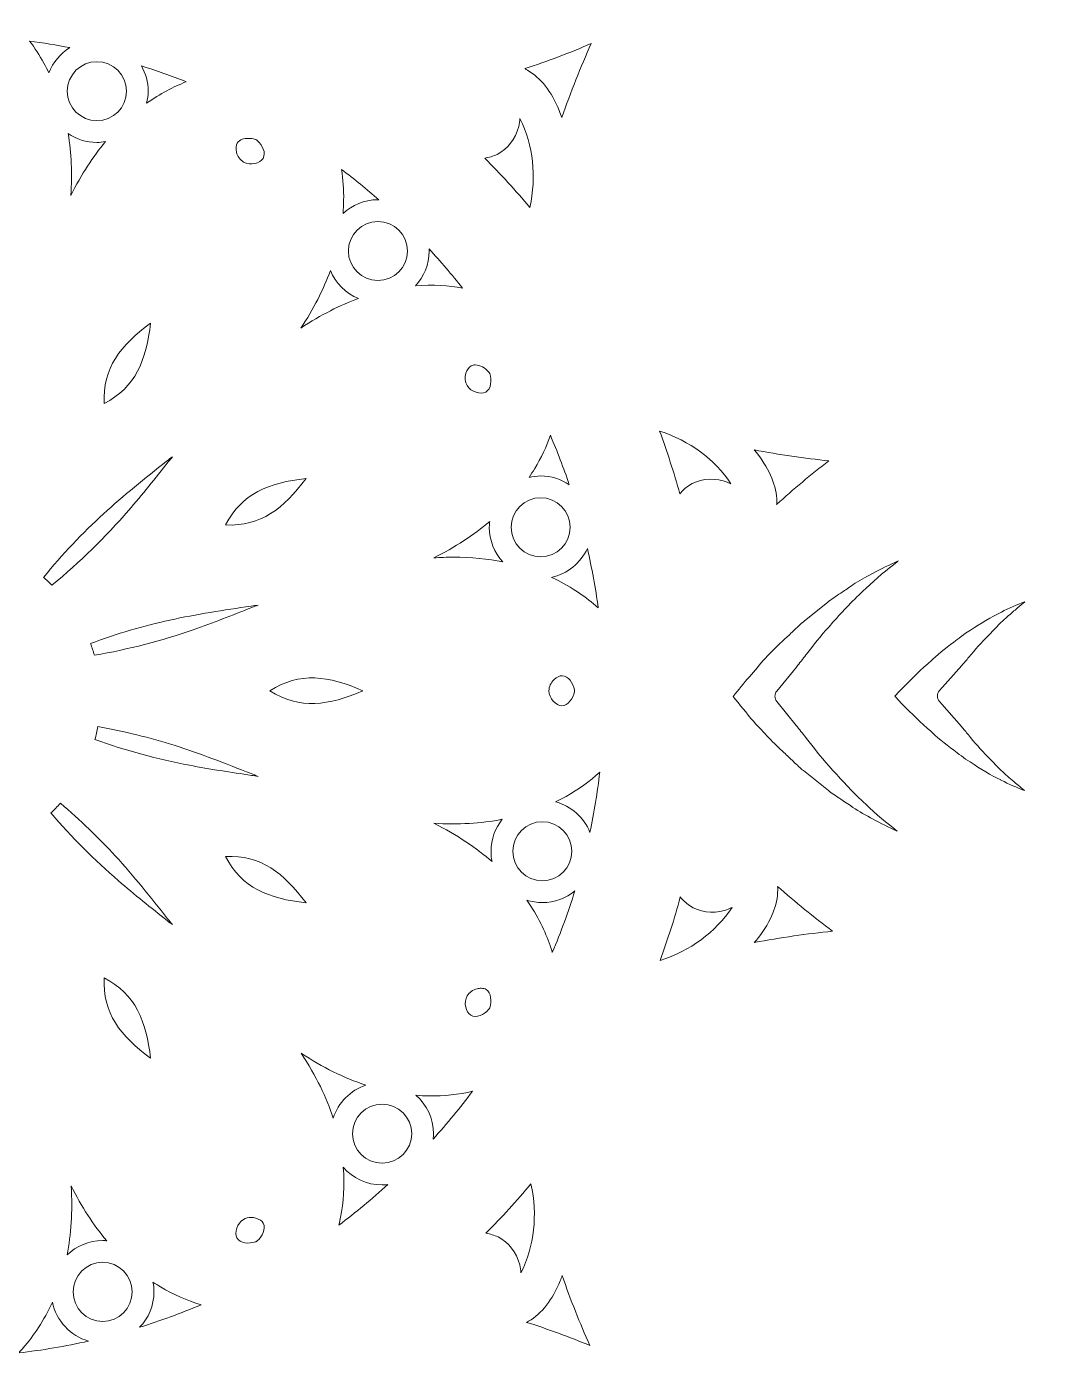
# Model space of a CAD drawing. Header units: millimetres. Extents: x -197 to 1097, y -667 to 136.
# Drawn here: x 62.3 to 155.8, y -536.5 to -413.8 of the extents above; entities that cross this region are included whole.
import ezdxf

# ---------------------------------------------------------------- set-up
doc = ezdxf.new("R2010")
doc.units = ezdxf.units.MM
doc.header["$MEASUREMENT"] = 0
doc.layers.add('Layer 3', color=7, linetype='Continuous')

msp = doc.modelspace()

# ---------------------------------------------------------------- linework, layer by layer
at = {"layer": 'Layer 3', "lineweight": 0}
for points, knots in [([(246.48, -472.37), (246.48, -472.37), (230.74, -453.85), (230.74, -453.85), (233.05, -455.23), (236.8, -456.28), (239.35, -455.5), (241.88, -454.71), (243.62, -452.13), (243.75, -449.48), (243.84, -447.71), (243.23, -445.86), (241.92, -444.67), (240.61, -443.48), (238.56, -443.06), (236.98, -443.87), (235.41, -444.69), (234.56, -446.8), (235.35, -448.39), (235.59, -448.88), (235.97, -449.33), (236.03, -449.87), (236.12, -450.66), (235.47, -451.39), (234.72, -451.63), (233.97, -451.88), (233.15, -451.75), (232.38, -451.56), (230.66, -451.14), (229.05, -450.41), (227.55, -449.47), (229.59, -449.49), (231.36, -448.43), (232.58, -446.37), (236.29, -440.1), (230, -432.69), (226.98, -429.13), (222.27, -423.59), (216.61, -419.1), (211.2, -414.97), (211.13, -414.91), (211.06, -414.87), (210.98, -414.82), (209.29, -413.29), (207.35, -411.84), (205.02, -410.4), (204.72, -409.97), (204.33, -409.76), (203.92, -409.73), (203.47, -409.47), (203.01, -409.2), (202.53, -408.93), (202.56, -408.86), (202.59, -408.8), (202.63, -408.73), (202.87, -408.81), (203.09, -408.89), (203.3, -408.98), (205.16, -409.72), (206.94, -410.71), (208.67, -411.67), (209.53, -412.15), (210.42, -412.65), (211.32, -413.11), (215.09, -415.06), (218.25, -415.57), (220.98, -414.68), (223.59, -413.82), (225.71, -411.61), (226.36, -409.03), (227.09, -406.15), (226.02, -403.24), (223.63, -401.6), (220.83, -399.69), (217.43, -399.99), (214.47, -400.54), (212.15, -400.97), (209.84, -401.57), (207.61, -402.14), (206.8, -402.35), (205.98, -402.56), (205.15, -402.77), (206.76, -398.71), (208.25, -394.41), (209.6, -389.97), (209.98, -388.7), (209.81, -387.31), (209.14, -386.15), (208.46, -384.98), (207.34, -384.14), (206.06, -383.84), (200.75, -382.6), (195.51, -381.64), (190.45, -380.98), (191.49, -379.86), (192.56, -378.76), (193.6, -377.7), (195.22, -376.05), (196.88, -374.35), (198.42, -372.56), (200.37, -370.27), (202.34, -367.48), (202.08, -364.09), (201.86, -361.21), (199.87, -358.82), (197.01, -358.01), (194.45, -357.29), (191.47, -358.02), (189.42, -359.85), (187.28, -361.77), (186.15, -364.76), (185.95, -369), (185.91, -370.01), (185.89, -371.03), (185.87, -372.01), (185.84, -373.99), (185.81, -376.04), (185.53, -378.01), (185.44, -378.62), (185.32, -379.22), (185.16, -379.84), (185.25, -376.7), (185.18, -372.51), (184.3, -368.44), (184.3, -368.35), (184.3, -368.26), (184.29, -368.18), (183.41, -361.43), (182.35, -354.27), (179.91, -347.43), (178.35, -343.05), (175.1, -333.96), (167.88, -333.96), (167.85, -333.96), (167.82, -333.96), (167.79, -333.96), (165.31, -333.99), (163.47, -335.04), (162.5, -336.91), (162.5, -336.91), (162.02, -335.58), (162.02, -335.58), (161.99, -333.95), (162.18, -332.33), (162.63, -330.76), (162.85, -330), (163.15, -329.22), (163.74, -328.7), (164.33, -328.17), (165.28, -327.97), (165.92, -328.44), (166.36, -328.77), (166.56, -329.32), (166.86, -329.77), (167.85, -331.25), (170.1, -331.57), (171.59, -330.62), (173.09, -329.66), (173.75, -327.68), (173.37, -325.94), (172.99, -324.21), (171.7, -322.76), (170.12, -321.95), (167.77, -320.74), (164.65, -320.96), (162.71, -322.76), (161.08, -324.27), (160.14, -327.15), (159.9, -329.63), (159.9, -329.63), (153.75, -312.43), (153.75, -312.43), (153.75, -312.43), (153.13, -310.7), (153.13, -310.7), (152.3, -308.58), (150.14, -307.34), (147.85, -307.68), (147.85, -307.68), (123.88, -312.06), (123.88, -312.06), (126.24, -310.76), (129.08, -308.01), (129.67, -305.38), (130.26, -302.81), (128.89, -300), (126.67, -298.57), (125.18, -297.61), (123.27, -297.21), (121.58, -297.75), (119.89, -298.29), (118.51, -299.85), (118.43, -301.62), (118.34, -303.4), (119.75, -305.18), (121.52, -305.3), (122.07, -305.33), (122.64, -305.23), (123.15, -305.45), (123.87, -305.77), (124.18, -306.69), (124.01, -307.46), (123.85, -308.24), (123.33, -308.89), (122.78, -309.46), (121.34, -310.95), (119.61, -312.13), (117.72, -313), (118.18, -312.42), (118.52, -311.79), (118.72, -311.11), (119.16, -309.63), (118.92, -308.05), (118.01, -306.43), (114.44, -300.08), (104.87, -301.82), (100.28, -302.66), (93.13, -303.97), (86.4, -306.63), (80.13, -309.24), (80.04, -309.28), (79.97, -309.32), (79.89, -309.36), (77.02, -310.28), (74.09, -311.65), (70.72, -313.64), (70.67, -313.57), (70.62, -313.5), (70.57, -313.43), (70.71, -313.31), (70.85, -313.2), (70.99, -313.09), (72.56, -311.86), (74.31, -310.8), (76.01, -309.79), (76.86, -309.28), (77.73, -308.76), (78.58, -308.21), (82.15, -305.93), (84.17, -303.45), (84.76, -300.64), (85.33, -297.94), (84.47, -295), (82.57, -293.15), (80.44, -291.07), (77.38, -290.55), (74.77, -291.8), (71.71, -293.27), (70.27, -296.36), (69.27, -299.2), (68.48, -301.42), (67.84, -303.72), (67.22, -305.95), (67.01, -306.69), (66.8, -307.44), (66.59, -308.2), (63.98, -304.94), (61.13, -301.65), (58.09, -298.41), (57.19, -297.45), (55.9, -296.9), (54.55, -296.9), (53.2, -296.9), (51.91, -297.45), (51.01, -298.41), (47.17, -302.51), (43.63, -306.67), (40.49, -310.79), (39.97, -309.15), (39.5, -307.48), (39.05, -305.85), (38.43, -303.63), (37.79, -301.33), (37, -299.11), (36, -296.27), (34.56, -293.18), (31.51, -291.71), (28.9, -290.46), (25.83, -290.99), (23.71, -293.06), (21.8, -294.91), (20.94, -297.85), (21.51, -300.55), (22.1, -303.36), (24.12, -305.84), (27.69, -308.13), (28.54, -308.67), (29.42, -309.2), (30.26, -309.7), (31.96, -310.72), (33.72, -311.77), (35.28, -313), (35.76, -313.38), (36.22, -313.78), (36.67, -314.23), (32.79, -311.85), (29.57, -310.3), (26.38, -309.28), (26.3, -309.23), (26.23, -309.19), (26.15, -309.16), (19.87, -306.54), (13.14, -303.88), (5.99, -302.58), (1.4, -301.74), (-8.16, -299.99), (-11.74, -306.34), (-13.01, -308.6), (-12.97, -310.8), (-11.68, -312.62), (-11.68, -312.62), (-12.8, -312.42), (-12.8, -312.42), (-14.24, -311.62), (-15.57, -310.64), (-16.71, -309.46), (-17.26, -308.89), (-17.78, -308.24), (-17.94, -307.46), (-18.1, -306.69), (-17.8, -305.77), (-17.07, -305.45), (-16.57, -305.23), (-16, -305.33), (-15.45, -305.3), (-13.68, -305.18), (-12.27, -303.4), (-12.35, -301.62), (-12.44, -299.85), (-13.82, -298.29), (-15.51, -297.75), (-17.2, -297.21), (-19.1, -297.61), (-20.6, -298.57), (-22.82, -300), (-24.19, -302.81), (-23.6, -305.38), (-23.1, -307.57), (-21.06, -309.83), (-19.03, -311.28), (-19.03, -311.28), (-36.98, -308), (-36.98, -308), (-36.98, -308), (-38.8, -307.67), (-38.8, -307.67), (-41.05, -307.34), (-43.2, -308.59), (-44.05, -310.74), (-44.05, -310.74), (-52.29, -333.83), (-52.29, -333.83), (-52.29, -333.77), (-52.29, -333.72), (-52.28, -333.67), (-52.23, -330.97), (-53.19, -327.14), (-55.16, -325.31), (-57.1, -323.51), (-60.22, -323.29), (-62.57, -324.51), (-64.15, -325.32), (-65.44, -326.77), (-65.82, -328.5), (-66.2, -330.23), (-65.54, -332.21), (-64.04, -333.17), (-62.55, -334.13), (-60.3, -333.8), (-59.32, -332.33), (-59.01, -331.87), (-58.81, -331.32), (-58.37, -331), (-57.74, -330.53), (-56.78, -330.72), (-56.19, -331.25), (-55.6, -331.78), (-55.3, -332.55), (-55.08, -333.32), (-54.44, -335.54), (-54.33, -337.87), (-54.62, -340.17), (-54.82, -339.33), (-55.15, -338.57), (-55.61, -337.93), (-56.67, -336.49), (-58.35, -335.71), (-60.47, -335.68), (-60.5, -335.68), (-60.53, -335.68), (-60.57, -335.68), (-67.78, -335.68), (-71.03, -344.78), (-72.59, -349.16), (-75.04, -356), (-76.1, -363.15), (-76.97, -369.9), (-76.98, -369.99), (-76.99, -370.07), (-76.98, -370.16), (-77.64, -373.19), (-77.92, -376.51), (-77.86, -380.57), (-77.86, -380.57), (-78.06, -380.58), (-78.06, -380.58), (-78.12, -380.28), (-78.17, -380), (-78.21, -379.74), (-78.49, -377.76), (-78.53, -375.71), (-78.56, -373.73), (-78.57, -372.75), (-78.59, -371.73), (-78.64, -370.72), (-78.83, -366.49), (-79.97, -363.49), (-82.11, -361.58), (-84.16, -359.74), (-87.13, -359.02), (-89.69, -359.74), (-92.55, -360.54), (-94.54, -362.93), (-94.76, -365.82), (-95.02, -369.2), (-93.05, -371.99), (-91.1, -374.28), (-89.57, -376.07), (-87.9, -377.77), (-86.29, -379.41), (-85.65, -380.06), (-85, -380.73), (-84.36, -381.4), (-88.49, -382.03), (-92.72, -382.85), (-96.95, -383.84), (-98.24, -384.14), (-99.36, -384.98), (-100.04, -386.15), (-100.71, -387.31), (-100.87, -388.71), (-100.49, -389.97), (-98.89, -395.28), (-97.08, -400.35), (-95.11, -405.06), (-96.91, -404.68), (-98.7, -404.22), (-100.45, -403.77), (-102.68, -403.2), (-104.99, -402.61), (-107.31, -402.18), (-110.27, -401.63), (-113.67, -401.32), (-116.47, -403.24), (-118.86, -404.87), (-119.93, -407.79), (-119.2, -410.67), (-118.54, -413.24), (-116.43, -415.46), (-113.81, -416.32), (-111.08, -417.21), (-107.92, -416.7), (-104.16, -414.75), (-103.26, -414.28), (-102.37, -413.79), (-101.51, -413.31), (-99.78, -412.35), (-97.99, -411.35), (-96.14, -410.61), (-95.57, -410.38), (-94.99, -410.19), (-94.38, -410.02), (-98.38, -412.19), (-101.34, -414.21), (-103.82, -416.46), (-103.89, -416.5), (-103.97, -416.55), (-104.04, -416.6), (-109.44, -420.73), (-115.11, -425.23), (-119.81, -430.76), (-122.84, -434.32), (-129.13, -441.73), (-125.42, -448), (-124.45, -449.63), (-123.19, -450.63), (-121.65, -450.98), (-120.88, -451.15), (-120.05, -451.15), (-119.2, -450.97), (-119.2, -450.97), (-120.18, -452.13), (-120.18, -452.13), (-121.63, -453.02), (-123.18, -453.71), (-124.83, -454.12), (-125.6, -454.31), (-126.42, -454.44), (-127.17, -454.19), (-127.92, -453.94), (-128.57, -453.22), (-128.48, -452.43), (-128.42, -451.89), (-128.04, -451.44), (-127.8, -450.95), (-127.02, -449.36), (-127.86, -447.24), (-129.43, -446.43), (-131.01, -445.62), (-133.06, -446.03), (-134.37, -447.23), (-135.68, -448.42), (-136.29, -450.27), (-136.2, -452.04), (-136.07, -454.68), (-134.33, -457.27), (-131.8, -458.05), (-129.63, -458.72), (-126.59, -458.06), (-124.31, -456.99), (-124.31, -456.99), (-136.18, -470.97), (-136.18, -470.97), (-136.18, -470.97), (-137.37, -472.37), (-137.37, -472.37), (-138.79, -474.15), (-138.79, -476.65), (-137.34, -478.46), (-137.34, -478.46), (-121.46, -497.15), (-121.46, -497.15), (-121.53, -497.11), (-121.59, -497.07), (-121.65, -497.03), (-123.95, -495.64), (-127.75, -494.55), (-130.33, -495.35), (-132.85, -496.13), (-134.6, -498.72), (-134.73, -501.36), (-134.81, -503.13), (-134.21, -504.98), (-132.89, -506.17), (-131.58, -507.37), (-129.53, -507.78), (-127.96, -506.97), (-126.38, -506.15), (-125.54, -504.04), (-126.32, -502.45), (-126.57, -501.96), (-126.95, -501.51), (-127.01, -500.97), (-127.1, -500.18), (-126.45, -499.46), (-125.7, -499.21), (-124.94, -498.96), (-124.12, -499.09), (-123.35, -499.28), (-121.24, -499.81), (-119.27, -500.79), (-117.51, -502.07), (-118.11, -501.89), (-118.72, -501.78), (-119.34, -501.77), (-120.78, -501.74), (-122.83, -502.27), (-124.37, -504.88), (-128.09, -511.14), (-121.79, -518.55), (-118.77, -522.11), (-114.06, -527.65), (-108.4, -532.14), (-102.99, -536.28), (-102.92, -536.33), (-102.85, -536.38), (-102.77, -536.42), (-100.39, -538.58), (-97.52, -540.56), (-93.77, -542.62), (-93.79, -542.65), (-93.8, -542.68), (-93.82, -542.72), (-94.26, -542.58), (-94.68, -542.43), (-95.09, -542.27), (-96.95, -541.52), (-98.73, -540.53), (-100.46, -539.57), (-101.32, -539.09), (-102.21, -538.59), (-103.11, -538.13), (-106.88, -536.18), (-110.04, -535.67), (-112.77, -536.56), (-115.38, -537.42), (-117.5, -539.63), (-118.15, -542.21), (-118.88, -545.09), (-117.81, -548.01), (-115.42, -549.64), (-112.62, -551.55), (-109.22, -551.25), (-106.26, -550.7), (-103.94, -550.27), (-101.63, -549.67), (-99.4, -549.1), (-98.33, -548.83), (-97.24, -548.55), (-96.15, -548.29), (-97.72, -552.26), (-99.18, -556.47), (-100.49, -560.82), (-100.87, -562.09), (-100.71, -563.48), (-100.04, -564.65), (-99.36, -565.81), (-98.24, -566.65), (-96.95, -566.95), (-91.8, -568.16), (-86.7, -569.1), (-81.78, -569.76), (-82.95, -571.06), (-84.19, -572.32), (-85.39, -573.55), (-87.01, -575.19), (-88.67, -576.9), (-90.21, -578.69), (-92.16, -580.97), (-94.13, -583.77), (-93.87, -587.15), (-93.65, -590.04), (-91.66, -592.42), (-88.8, -593.23), (-86.24, -593.95), (-83.26, -593.23), (-81.21, -591.39), (-79.07, -589.47), (-77.94, -586.48), (-77.74, -582.24), (-77.7, -581.23), (-77.68, -580.21), (-77.66, -579.23), (-77.63, -577.25), (-77.6, -575.21), (-77.32, -573.23), (-77.23, -572.63), (-77.11, -572.03), (-76.95, -571.41), (-77.07, -575.96), (-76.8, -579.53), (-76.09, -582.8), (-76.09, -582.89), (-76.09, -582.98), (-76.08, -583.07), (-75.2, -589.81), (-74.14, -596.97), (-71.7, -603.81), (-70.14, -608.19), (-66.89, -617.28), (-59.67, -617.28), (-59.64, -617.28), (-59.61, -617.28), (-59.58, -617.28), (-57.57, -617.26), (-55.95, -616.56), (-54.89, -615.25), (-54.36, -614.59), (-53.98, -613.79), (-53.75, -612.89), (-53.75, -612.89), (-53.01, -614.96), (-53.01, -614.96), (-52.95, -616.69), (-53.13, -618.42), (-53.61, -620.08), (-53.83, -620.84), (-54.13, -621.62), (-54.72, -622.15), (-55.31, -622.68), (-56.26, -622.87), (-56.9, -622.4), (-57.34, -622.08), (-57.54, -621.53), (-57.84, -621.07), (-58.83, -619.6), (-61.08, -619.27), (-62.57, -620.23), (-64.06, -621.19), (-64.73, -623.17), (-64.35, -624.9), (-63.97, -626.63), (-62.67, -628.08), (-61.09, -628.89), (-58.74, -630.1), (-55.63, -629.89), (-53.69, -628.09), (-52, -626.53), (-51.06, -623.52), (-50.85, -621), (-50.85, -621), (-44.65, -638.36), (-44.65, -638.36), (-44.65, -638.36), (-44.03, -640.1), (-44.03, -640.1), (-43.2, -642.22), (-41.03, -643.46), (-38.75, -643.11), (-38.75, -643.11), (-14.74, -638.73), (-14.74, -638.73), (-14.78, -638.75), (-14.82, -638.77), (-14.85, -638.79), (-17.21, -640.08), (-20.05, -642.83), (-20.65, -645.46), (-21.24, -648.04), (-19.87, -650.84), (-17.65, -652.28), (-16.15, -653.24), (-14.25, -653.64), (-12.56, -653.1), (-10.87, -652.56), (-9.49, -650.99), (-9.4, -649.22), (-9.32, -647.45), (-10.73, -645.66), (-12.5, -645.55), (-13.04, -645.51), (-13.62, -645.62), (-14.12, -645.4), (-14.85, -645.08), (-15.15, -644.16), (-14.99, -643.38), (-14.83, -642.61), (-14.31, -641.96), (-13.76, -641.39), (-12.53, -640.11), (-11.09, -639.08), (-9.52, -638.25), (-9.92, -638.76), (-10.22, -639.29), (-10.43, -639.86), (-10.98, -641.42), (-10.77, -643.09), (-9.8, -644.81), (-6.23, -651.16), (3.34, -649.42), (7.93, -648.58), (15.08, -647.27), (21.8, -644.61), (28.08, -642), (28.17, -641.96), (28.24, -641.92), (28.32, -641.88), (31.41, -640.89), (34.62, -639.36), (38.34, -637.09), (38.35, -637.11), (38.37, -637.13), (38.38, -637.15), (38, -637.51), (37.62, -637.84), (37.22, -638.15), (35.65, -639.39), (33.9, -640.44), (32.2, -641.45), (31.36, -641.96), (30.48, -642.48), (29.63, -643.03), (26.06, -645.32), (24.04, -647.79), (23.45, -650.6), (22.88, -653.3), (23.74, -656.24), (25.64, -658.09), (27.77, -660.17), (30.83, -660.7), (33.44, -659.44), (36.5, -657.98), (37.94, -654.88), (38.94, -652.04), (39.73, -649.82), (40.37, -647.52), (40.99, -645.3), (41.3, -644.18), (41.62, -643.03), (41.96, -641.89), (44.72, -645.39), (47.76, -648.92), (51.01, -652.38), (51.91, -653.34), (53.2, -653.9), (54.55, -653.9), (55.9, -653.9), (57.19, -653.34), (58.09, -652.38), (61.63, -648.61), (64.92, -644.77), (67.87, -640.96), (68.33, -642.43), (68.75, -643.93), (69.16, -645.39), (69.78, -647.61), (70.42, -649.91), (71.21, -652.13), (72.21, -654.97), (73.65, -658.06), (76.7, -659.53), (77.64, -659.98), (78.64, -660.2), (79.63, -660.2), (81.4, -660.2), (83.14, -659.51), (84.5, -658.18), (86.41, -656.33), (87.27, -653.39), (86.7, -650.69), (86.11, -647.88), (84.09, -645.4), (80.52, -643.12), (79.67, -642.57), (78.79, -642.05), (77.95, -641.54), (76.25, -640.53), (74.5, -639.47), (72.93, -638.24), (72.44, -637.86), (71.97, -637.45), (71.52, -637), (74.2, -638.65), (77.87, -640.7), (81.83, -641.97), (81.91, -642.01), (81.98, -642.05), (82.06, -642.09), (88.34, -644.7), (95.07, -647.36), (102.22, -648.67), (106.81, -649.5), (116.37, -651.25), (119.95, -644.9), (120.9, -643.22), (121.12, -641.58), (120.61, -640.06), (120.35, -639.28), (119.91, -638.55), (119.29, -637.9), (119.29, -637.9), (121.64, -638.33), (121.64, -638.33), (123.15, -639.14), (124.54, -640.15), (125.73, -641.39), (126.28, -641.96), (126.8, -642.61), (126.97, -643.38), (127.13, -644.16), (126.82, -645.08), (126.1, -645.4), (125.6, -645.62), (125.02, -645.51), (124.47, -645.55), (122.7, -645.66), (121.29, -647.45), (121.38, -649.22), (121.46, -650.99), (122.84, -652.56), (124.53, -653.1), (126.22, -653.64), (128.13, -653.24), (129.62, -652.28), (131.84, -650.84), (133.21, -648.04), (132.62, -645.46), (132.12, -643.23), (130, -640.92), (127.93, -639.48), (127.93, -639.48), (146.09, -642.79), (146.09, -642.79), (146.09, -642.79), (147.9, -643.12), (147.9, -643.12), (150.15, -643.46), (152.3, -642.2), (153.15, -640.05), (153.15, -640.05), (161.31, -617.21), (161.31, -617.21), (161.26, -619.9), (162.22, -623.71), (164.19, -625.53), (166.13, -627.33), (169.24, -627.55), (171.59, -626.34), (173.17, -625.53), (174.47, -624.08), (174.85, -622.34), (175.23, -620.61), (174.56, -618.63), (173.07, -617.67), (171.57, -616.71), (169.32, -617.04), (168.34, -618.52), (168.03, -618.97), (167.84, -619.52), (167.4, -619.85), (166.76, -620.32), (165.81, -620.12), (165.22, -619.59), (164.63, -619.06), (164.33, -618.29), (164.11, -617.53), (163.67, -615.99), (163.48, -614.4), (163.49, -612.81), (164.49, -614.55), (166.29, -615.53), (168.68, -615.56), (168.71, -615.56), (168.74, -615.56), (168.78, -615.56), (175.99, -615.56), (179.24, -606.47), (180.8, -602.09), (183.25, -595.24), (184.31, -588.09), (185.18, -581.34), (185.19, -581.26), (185.2, -581.17), (185.19, -581.08), (185.87, -577.97), (186.15, -574.53), (186.07, -570.32), (186.11, -570.31), (186.16, -570.31), (186.2, -570.31), (186.29, -570.72), (186.36, -571.12), (186.42, -571.51), (186.7, -573.48), (186.74, -575.53), (186.77, -577.5), (186.78, -578.49), (186.8, -579.51), (186.85, -580.52), (187.04, -584.76), (188.18, -587.75), (190.32, -589.66), (192.37, -591.5), (195.34, -592.23), (197.9, -591.51), (200.76, -590.7), (202.75, -588.31), (202.97, -585.43), (203.23, -582.04), (201.26, -579.25), (199.31, -576.96), (197.78, -575.17), (196.11, -573.47), (194.49, -571.82), (193.77, -571.08), (193.03, -570.33), (192.31, -569.57), (196.77, -568.93), (201.39, -568.05), (206.06, -566.95), (207.34, -566.65), (208.47, -565.81), (209.14, -564.65), (209.81, -563.48), (209.98, -562.09), (209.6, -560.82), (208.07, -555.79), (206.37, -550.96), (204.51, -546.44), (205.9, -546.76), (207.3, -547.12), (208.66, -547.47), (210.89, -548.04), (213.2, -548.63), (215.52, -549.06), (218.48, -549.62), (221.88, -549.92), (224.68, -548.01), (227.07, -546.37), (228.14, -543.45), (227.41, -540.57), (226.75, -538), (224.64, -535.78), (222.02, -534.93), (219.29, -534.03), (216.13, -534.55), (212.37, -536.49), (211.47, -536.96), (210.58, -537.45), (209.72, -537.93), (207.99, -538.9), (206.2, -539.89), (204.35, -540.63), (203.79, -540.86), (203.2, -541.05), (202.58, -541.22), (206.55, -539.07), (209.57, -537.01), (212.03, -534.78), (212.1, -534.74), (212.18, -534.69), (212.25, -534.64), (217.65, -530.51), (223.32, -526.01), (228.02, -520.48), (231.05, -516.92), (237.34, -509.51), (233.63, -503.24), (232.29, -500.98), (230.28, -499.92), (228, -500.17), (228, -500.17), (229.28, -498.66), (229.28, -498.66), (230.7, -497.8), (232.24, -497.13), (233.85, -496.73), (234.62, -496.54), (235.44, -496.41), (236.2, -496.65), (236.95, -496.9), (237.59, -497.63), (237.51, -498.41), (237.44, -498.96), (237.07, -499.41), (236.82, -499.9), (236.04, -501.49), (236.88, -503.6), (238.46, -504.41), (240.03, -505.23), (242.08, -504.81), (243.39, -503.62), (244.7, -502.42), (245.31, -500.58), (245.23, -498.8), (245.1, -496.16), (243.35, -493.58), (240.82, -492.79), (238.67, -492.13), (235.67, -492.78), (233.39, -493.82), (233.39, -493.82), (245.29, -479.82), (245.29, -479.82), (245.29, -479.82), (246.48, -478.42), (246.48, -478.42), (247.89, -476.64), (247.9, -474.15), (246.48, -472.37)], [0, 0, 0, 0, 1, 1, 1, 2, 2, 2, 3, 3, 3, 4, 4, 4, 5, 5, 5, 6, 6, 6, 7, 7, 7, 8, 8, 8, 9, 9, 9, 10, 10, 10, 11, 11, 11, 12, 12, 12, 13, 13, 13, 14, 14, 14, 15, 15, 15, 16, 16, 16, 17, 17, 17, 18, 18, 18, 19, 19, 19, 20, 20, 20, 21, 21, 21, 22, 22, 22, 23, 23, 23, 24, 24, 24, 25, 25, 25, 26, 26, 26, 27, 27, 27, 28, 28, 28, 29, 29, 29, 30, 30, 30, 31, 31, 31, 32, 32, 32, 33, 33, 33, 34, 34, 34, 35, 35, 35, 36, 36, 36, 37, 37, 37, 38, 38, 38, 39, 39, 39, 40, 40, 40, 41, 41, 41, 42, 42, 42, 43, 43, 43, 44, 44, 44, 45, 45, 45, 46, 46, 46, 47, 47, 47, 48, 48, 48, 49, 49, 49, 50, 50, 50, 51, 51, 51, 52, 52, 52, 53, 53, 53, 54, 54, 54, 55, 55, 55, 56, 56, 56, 57, 57, 57, 58, 58, 58, 59, 59, 59, 60, 60, 60, 61, 61, 61, 62, 62, 62, 63, 63, 63, 64, 64, 64, 65, 65, 65, 66, 66, 66, 67, 67, 67, 68, 68, 68, 69, 69, 69, 70, 70, 70, 71, 71, 71, 72, 72, 72, 73, 73, 73, 74, 74, 74, 75, 75, 75, 76, 76, 76, 77, 77, 77, 78, 78, 78, 79, 79, 79, 80, 80, 80, 81, 81, 81, 82, 82, 82, 83, 83, 83, 84, 84, 84, 85, 85, 85, 86, 86, 86, 87, 87, 87, 88, 88, 88, 89, 89, 89, 90, 90, 90, 91, 91, 91, 92, 92, 92, 93, 93, 93, 94, 94, 94, 95, 95, 95, 96, 96, 96, 97, 97, 97, 98, 98, 98, 99, 99, 99, 100, 100, 100, 101, 101, 101, 102, 102, 102, 103, 103, 103, 104, 104, 104, 105, 105, 105, 106, 106, 106, 107, 107, 107, 108, 108, 108, 109, 109, 109, 110, 110, 110, 111, 111, 111, 112, 112, 112, 113, 113, 113, 114, 114, 114, 115, 115, 115, 116, 116, 116, 117, 117, 117, 118, 118, 118, 119, 119, 119, 120, 120, 120, 121, 121, 121, 122, 122, 122, 123, 123, 123, 124, 124, 124, 125, 125, 125, 126, 126, 126, 127, 127, 127, 128, 128, 128, 129, 129, 129, 130, 130, 130, 131, 131, 131, 132, 132, 132, 133, 133, 133, 134, 134, 134, 135, 135, 135, 136, 136, 136, 137, 137, 137, 138, 138, 138, 139, 139, 139, 140, 140, 140, 141, 141, 141, 142, 142, 142, 143, 143, 143, 144, 144, 144, 145, 145, 145, 146, 146, 146, 147, 147, 147, 148, 148, 148, 149, 149, 149, 150, 150, 150, 151, 151, 151, 152, 152, 152, 153, 153, 153, 154, 154, 154, 155, 155, 155, 156, 156, 156, 157, 157, 157, 158, 158, 158, 159, 159, 159, 160, 160, 160, 161, 161, 161, 162, 162, 162, 163, 163, 163, 164, 164, 164, 165, 165, 165, 166, 166, 166, 167, 167, 167, 168, 168, 168, 169, 169, 169, 170, 170, 170, 171, 171, 171, 172, 172, 172, 173, 173, 173, 174, 174, 174, 175, 175, 175, 176, 176, 176, 177, 177, 177, 178, 178, 178, 179, 179, 179, 180, 180, 180, 181, 181, 181, 182, 182, 182, 183, 183, 183, 184, 184, 184, 185, 185, 185, 186, 186, 186, 187, 187, 187, 188, 188, 188, 189, 189, 189, 190, 190, 190, 191, 191, 191, 192, 192, 192, 193, 193, 193, 194, 194, 194, 195, 195, 195, 196, 196, 196, 197, 197, 197, 198, 198, 198, 199, 199, 199, 200, 200, 200, 201, 201, 201, 202, 202, 202, 203, 203, 203, 204, 204, 204, 205, 205, 205, 206, 206, 206, 207, 207, 207, 208, 208, 208, 209, 209, 209, 210, 210, 210, 211, 211, 211, 212, 212, 212, 213, 213, 213, 214, 214, 214, 215, 215, 215, 216, 216, 216, 217, 217, 217, 218, 218, 218, 219, 219, 219, 220, 220, 220, 221, 221, 221, 222, 222, 222, 223, 223, 223, 224, 224, 224, 225, 225, 225, 226, 226, 226, 227, 227, 227, 228, 228, 228, 229, 229, 229, 230, 230, 230, 231, 231, 231, 232, 232, 232, 233, 233, 233, 234, 234, 234, 235, 235, 235, 236, 236, 236, 237, 237, 237, 238, 238, 238, 239, 239, 239, 240, 240, 240, 241, 241, 241, 242, 242, 242, 243, 243, 243, 244, 244, 244, 245, 245, 245, 246, 246, 246, 247, 247, 247, 248, 248, 248, 249, 249, 249, 250, 250, 250, 251, 251, 251, 252, 252, 252, 253, 253, 253, 254, 254, 254, 255, 255, 255, 256, 256, 256, 257, 257, 257, 258, 258, 258, 259, 259, 259, 260, 260, 260, 261, 261, 261, 262, 262, 262, 263, 263, 263, 264, 264, 264, 265, 265, 265, 266, 266, 266, 267, 267, 267, 268, 268, 268, 269, 269, 269, 270, 270, 270, 271, 271, 271, 272, 272, 272, 273, 273, 273, 274, 274, 274, 275, 275, 275, 276, 276, 276, 277, 277, 277, 278, 278, 278, 279, 279, 279, 280, 280, 280, 281, 281, 281, 282, 282, 282, 283, 283, 283, 284, 284, 284, 285, 285, 285, 286, 286, 286, 287, 287, 287, 288, 288, 288, 289, 289, 289, 290, 290, 290, 291, 291, 291, 292, 292, 292, 293, 293, 293, 294, 294, 294, 295, 295, 295, 296, 296, 296, 297, 297, 297, 298, 298, 298, 299, 299, 299, 300, 300, 300, 301, 301, 301, 302, 302, 302, 303, 303, 303, 304, 304, 304, 305, 305, 305, 306, 306, 306, 307, 307, 307, 308, 308, 308, 309, 309, 309, 310, 310, 310, 311, 311, 311, 312, 312, 312, 313, 313, 313, 314, 314, 314, 315, 315, 315, 316, 316, 316, 317, 317, 317, 318, 318, 318, 319, 319, 319, 320, 320, 320, 321, 321, 321, 322, 322, 322, 323, 323, 323, 324, 324, 324, 325, 325, 325, 326, 326, 326, 327, 327, 327, 328, 328, 328, 329, 329, 329, 330, 330, 330, 331, 331, 331, 332, 332, 332, 333, 333, 333, 334, 334, 334, 335, 335, 335, 336, 336, 336, 337, 337, 337, 338, 338, 338, 339, 339, 339, 340, 340, 340, 341, 341, 341, 342, 342, 342, 343, 343, 343, 344, 344, 344, 345, 345, 345, 346, 346, 346, 347, 347, 347, 348, 348, 348, 349, 349, 349, 350, 350, 350, 351, 351, 351, 352, 352, 352, 353, 353, 353, 353]), ([(66.23, -415.76), (65.36, -416.3), (64.69, -417.11), (64.31, -418.08), (64.17, -417.78), (64.02, -417.48), (63.85, -417.19), (63.46, -416.47), (63.01, -415.79), (62.52, -415.15), (63.77, -415.32), (65.01, -415.52), (66.23, -415.76)], [0, 0, 0, 0, 1, 1, 1, 2, 2, 2, 3, 3, 3, 4, 4, 4, 4]), ([(111.43, -422.19), (111.36, -421.98), (111.28, -421.76), (111.19, -421.55), (110.48, -419.79), (109.5, -418.54), (108.28, -417.83), (108.2, -417.78), (108.12, -417.73), (108.04, -417.69), (110.11, -417.01), (112.15, -416.24), (114.14, -415.38), (113.16, -417.55), (112.25, -419.83), (111.43, -422.19)], [0, 0, 0, 0, 1, 1, 1, 2, 2, 2, 3, 3, 3, 4, 4, 4, 5, 5, 5, 5]), ([(68.71, -417.05), (70.21, -417.05), (71.43, -418.26), (71.43, -419.76), (71.43, -421.26), (70.21, -422.47), (68.71, -422.47), (67.22, -422.47), (66, -421.26), (66, -419.76), (66, -418.26), (67.22, -417.05), (68.71, -417.05)], [0, 0, 0, 0, 1, 1, 1, 2, 2, 2, 3, 3, 3, 4, 4, 4, 4]), ([(73.29, -420.87), (73.38, -420.51), (73.43, -420.14), (73.43, -419.76), (73.43, -418.91), (73.2, -418.12), (72.81, -417.44), (74.2, -417.87), (75.57, -418.36), (76.92, -418.89), (75.77, -419.35), (74.53, -419.99), (73.29, -420.87)], [0, 0, 0, 0, 1, 1, 1, 2, 2, 2, 3, 3, 3, 4, 4, 4, 4]), ([(108.5, -430.45), (107.19, -428.89), (105.8, -427.37), (104.35, -425.91), (104.74, -425.86), (105.12, -425.74), (105.48, -425.57), (106.45, -425.09), (107.18, -424.16), (107.47, -423.02), (107.53, -422.77), (107.57, -422.52), (107.59, -422.28), (108.81, -424.77), (109.12, -427.57), (108.5, -430.45)], [0, 0, 0, 0, 1, 1, 1, 2, 2, 2, 3, 3, 3, 4, 4, 4, 5, 5, 5, 5]), ([(68.71, -424.47), (68.98, -424.47), (69.25, -424.45), (69.5, -424.4), (68.38, -425.76), (67.3, -427.39), (66.33, -429.34), (66.46, -427.34), (66.37, -425.45), (66.08, -423.66), (66.83, -424.17), (67.74, -424.47), (68.71, -424.47)], [0, 0, 0, 0, 1, 1, 1, 2, 2, 2, 3, 3, 3, 4, 4, 4, 4]), ([(81.61, -424.54), (81.83, -424.17), (82.27, -424.1), (82.6, -424.1), (82.83, -424.1), (83.06, -424.13), (83.29, -424.2), (83.31, -424.21), (83.34, -424.22), (83.37, -424.22), (83.37, -424.23), (83.38, -424.24), (83.39, -424.24), (83.39, -424.24), (83.39, -424.24), (83.39, -424.24), (83.41, -424.26), (83.43, -424.28), (83.45, -424.3), (83.92, -424.73), (84.29, -425.43), (83.98, -425.95), (83.72, -426.39), (82.8, -426.63), (82.2, -426.28), (81.88, -426.09), (81.64, -425.76), (81.54, -425.36), (81.46, -425.04), (81.49, -424.74), (81.61, -424.54)], [0, 0, 0, 0, 1, 1, 1, 2, 2, 2, 3, 3, 3, 4, 4, 4, 5, 5, 5, 6, 6, 6, 7, 7, 7, 8, 8, 8, 9, 9, 9, 10, 10, 10, 10]), ([(91.19, -426.95), (92.37, -427.84), (93.51, -428.78), (94.62, -429.75), (94.59, -429.75), (94.56, -429.74), (94.53, -429.74), (93.29, -429.74), (92.17, -430.23), (91.33, -431.01), (91.36, -430.6), (91.38, -430.19), (91.39, -429.77), (91.41, -428.83), (91.34, -427.88), (91.19, -426.95)], [0, 0, 0, 0, 1, 1, 1, 2, 2, 2, 3, 3, 3, 4, 4, 4, 5, 5, 5, 5]), ([(94.53, -431.74), (96.03, -431.74), (97.25, -432.96), (97.25, -434.46), (97.25, -435.95), (96.03, -437.17), (94.53, -437.17), (93.04, -437.17), (91.82, -435.95), (91.82, -434.46), (91.82, -432.96), (93.04, -431.74), (94.53, -431.74)], [0, 0, 0, 0, 1, 1, 1, 2, 2, 2, 3, 3, 3, 4, 4, 4, 4]), ([(99.24, -434.26), (100.3, -435.42), (101.33, -436.61), (102.31, -437.86), (101.04, -437.63), (99.59, -437.53), (97.99, -437.65), (98.77, -436.81), (99.25, -435.69), (99.25, -434.46), (99.25, -434.39), (99.24, -434.33), (99.24, -434.26)], [0, 0, 0, 0, 1, 1, 1, 2, 2, 2, 3, 3, 3, 4, 4, 4, 4]), ([(90.17, -436.24), (90.65, -437.4), (91.58, -438.34), (92.74, -438.82), (91.07, -439.43), (89.31, -440.31), (87.46, -441.54), (88.62, -439.78), (89.53, -438.02), (90.17, -436.24)], [0, 0, 0, 0, 1, 1, 1, 2, 2, 2, 3, 3, 3, 3]), ([(73.65, -441.08), (73.26, -444.5), (72.27, -446.98), (69.38, -448.47), (69.23, -445.22), (70.88, -443.13), (73.65, -441.08)], [0, 0, 0, 0, 1, 1, 1, 2, 2, 2, 2]), ([(104.71, -445.56), (104.73, -445.58), (104.75, -445.6), (104.77, -445.62), (104.78, -445.63), (104.78, -445.64), (104.79, -445.65), (104.79, -445.65), (104.79, -445.65), (104.79, -445.65), (104.79, -445.67), (104.8, -445.7), (104.81, -445.72), (105, -446.33), (104.97, -447.13), (104.44, -447.42), (103.99, -447.67), (103.09, -447.42), (102.73, -446.81), (102.55, -446.5), (102.51, -446.09), (102.62, -445.69), (102.71, -445.38), (102.89, -445.12), (103.09, -445.01), (103.09, -445.01), (103.09, -445.01), (103.09, -445.01), (103.21, -444.95), (103.35, -444.92), (103.48, -444.92), (103.92, -444.92), (104.39, -445.21), (104.71, -445.56)], [0, 0, 0, 0, 1, 1, 1, 2, 2, 2, 3, 3, 3, 4, 4, 4, 5, 5, 5, 6, 6, 6, 7, 7, 7, 8, 8, 8, 9, 9, 9, 10, 10, 10, 11, 11, 11, 11]), ([(109.49, -455.13), (109.12, -455.13), (108.77, -455.18), (108.42, -455.26), (108.6, -454.99), (108.78, -454.72), (108.95, -454.44), (109.53, -453.47), (110.01, -452.44), (110.38, -451.39), (111.02, -452.88), (111.6, -454.4), (112.12, -455.93), (111.37, -455.43), (110.46, -455.13), (109.49, -455.13)], [0, 0, 0, 0, 1, 1, 1, 2, 2, 2, 3, 3, 3, 4, 4, 4, 5, 5, 5, 5]), ([(126.97, -455.86), (126.75, -455.75), (126.52, -455.66), (126.27, -455.59), (125.14, -455.27), (123.97, -455.43), (123.07, -456.04), (122.77, -456.24), (122.5, -456.49), (122.27, -456.77), (121.73, -454.81), (121.11, -452.88), (120.42, -451), (123.19, -451.91), (125.44, -453.57), (126.97, -455.86)], [0, 0, 0, 0, 1, 1, 1, 2, 2, 2, 3, 3, 3, 4, 4, 4, 5, 5, 5, 5]), ([(69.33, -458.61), (71.16, -456.93), (73.17, -455.34), (75.12, -453.78), (75.3, -453.64), (75.47, -453.5), (75.65, -453.36), (75.53, -453.52), (75.41, -453.67), (75.28, -453.83), (74.1, -455.31), (72.88, -456.85), (71.62, -458.31), (69.52, -460.75), (67.16, -463.05), (64.59, -465.16), (64.34, -464.91), (64.07, -464.68), (63.81, -464.45), (65.54, -462.33), (67.4, -460.36), (69.33, -458.61)], [0, 0, 0, 0, 1, 1, 1, 2, 2, 2, 3, 3, 3, 4, 4, 4, 5, 5, 5, 6, 6, 6, 7, 7, 7, 7]), ([(129.41, -453.1), (129.31, -452.98), (129.21, -452.85), (129.1, -452.73), (131.43, -453.17), (133.73, -453.51), (135.97, -453.74), (134.32, -455), (132.72, -456.34), (131.17, -457.75), (131.18, -457.66), (131.18, -457.57), (131.18, -457.48), (131.17, -456.07), (130.57, -454.6), (129.41, -453.1)], [0, 0, 0, 0, 1, 1, 1, 2, 2, 2, 3, 3, 3, 4, 4, 4, 5, 5, 5, 5]), ([(87.93, -455.36), (85.88, -458.13), (83.78, -459.78), (80.54, -459.63), (82.03, -456.74), (84.51, -455.75), (87.93, -455.36)], [0, 0, 0, 0, 1, 1, 1, 2, 2, 2, 2]), ([(106.78, -459.84), (106.78, -458.35), (107.99, -457.13), (109.49, -457.13), (110.98, -457.13), (112.2, -458.35), (112.2, -459.84), (112.2, -461.34), (110.98, -462.56), (109.49, -462.56), (107.99, -462.56), (106.78, -461.34), (106.78, -459.84)], [0, 0, 0, 0, 1, 1, 1, 2, 2, 2, 3, 3, 3, 4, 4, 4, 4]), ([(104.81, -459.3), (104.79, -459.48), (104.77, -459.66), (104.77, -459.84), (104.77, -461.07), (105.25, -462.19), (106.02, -463.03), (104.64, -462.76), (103.12, -462.6), (101.45, -462.6), (100.87, -462.6), (100.28, -462.62), (99.66, -462.66), (101.61, -461.69), (103.33, -460.57), (104.81, -459.3)], [0, 0, 0, 0, 1, 1, 1, 2, 2, 2, 3, 3, 3, 4, 4, 4, 5, 5, 5, 5]), ([(110.48, -464.45), (111.95, -464.13), (113.17, -463.13), (113.78, -461.79), (114.19, -463.59), (114.53, -465.41), (114.78, -467.26), (114.69, -467.18), (114.62, -467.11), (114.54, -467.05), (113.47, -466.13), (112.13, -465.21), (110.48, -464.45)], [0, 0, 0, 0, 1, 1, 1, 2, 2, 2, 3, 3, 3, 4, 4, 4, 4]), ([(139.78, -486.54), (139.14, -486.18), (138.52, -485.85), (137.97, -485.45), (137.69, -485.25), (137.06, -484.84), (137.06, -484.84), (136.62, -484.54), (136.19, -484.26), (135.92, -484.05), (135.92, -484.05), (133.63, -482.21), (133.63, -482.21), (133.36, -482.01), (133.04, -481.69), (132.69, -481.36), (132.41, -481.09), (132.13, -480.82), (131.84, -480.55), (130.9, -479.71), (130.01, -478.74), (129.06, -477.71), (128.39, -476.91), (127.77, -476.15), (127.17, -475.4), (128.17, -474.17), (129.16, -472.98), (130.12, -471.9), (130.8, -471.18), (131.33, -470.65), (131.86, -470.17), (132.14, -469.92), (132.41, -469.66), (132.69, -469.39), (133.03, -469.05), (133.36, -468.73), (133.73, -468.45), (133.73, -468.45), (135.83, -466.75), (135.83, -466.75), (136.19, -466.47), (136.61, -466.19), (137.06, -465.89), (137.37, -465.69), (137.67, -465.49), (138.04, -465.23), (138.48, -464.9), (139.07, -464.59), (139.69, -464.25), (139.69, -464.25), (139.97, -464.1), (139.97, -464.1), (140.76, -463.67), (141.54, -463.29), (142.34, -462.94), (142.31, -462.97), (142.28, -462.99), (142.25, -463.01), (141.3, -463.76), (140.32, -464.53), (139.37, -465.48), (138.22, -466.49), (137.27, -467.55), (136.34, -468.58), (136.34, -468.58), (135.98, -468.99), (135.98, -468.99), (135.22, -469.82), (134.55, -470.68), (133.9, -471.52), (133.9, -471.52), (133.86, -471.57), (133.86, -471.57), (133.57, -471.95), (133.27, -472.33), (132.98, -472.7), (132.98, -472.7), (131.18, -474.91), (131.18, -474.91), (130.95, -475.18), (130.95, -475.58), (131.18, -475.85), (131.18, -475.85), (132.97, -478.06), (132.97, -478.06), (133.26, -478.42), (133.55, -478.79), (133.85, -479.17), (133.85, -479.17), (133.91, -479.25), (133.91, -479.25), (134.55, -480.08), (135.21, -480.93), (135.96, -481.77), (135.96, -481.77), (136.34, -482.19), (136.34, -482.19), (137.26, -483.21), (138.21, -484.27), (139.35, -485.29), (140.31, -486.24), (141.29, -487.02), (142.24, -487.77), (142.24, -487.77), (142.24, -487.77), (142.24, -487.77), (141.48, -487.44), (140.73, -487.06), (139.98, -486.65), (139.98, -486.65), (139.78, -486.54), (139.78, -486.54)], [0, 0, 0, 0, 1, 1, 1, 2, 2, 2, 3, 3, 3, 4, 4, 4, 5, 5, 5, 6, 6, 6, 7, 7, 7, 8, 8, 8, 9, 9, 9, 10, 10, 10, 11, 11, 11, 12, 12, 12, 13, 13, 13, 14, 14, 14, 15, 15, 15, 16, 16, 16, 17, 17, 17, 18, 18, 18, 19, 19, 19, 20, 20, 20, 21, 21, 21, 22, 22, 22, 23, 23, 23, 24, 24, 24, 25, 25, 25, 26, 26, 26, 27, 27, 27, 28, 28, 28, 29, 29, 29, 30, 30, 30, 31, 31, 31, 32, 32, 32, 33, 33, 33, 34, 34, 34, 35, 35, 35, 36, 36, 36, 37, 37, 37, 37]), ([(82.88, -467.09), (83.09, -467.06), (83.31, -467.03), (83.52, -467), (83.33, -467.07), (83.14, -467.15), (82.95, -467.22), (81.18, -467.92), (79.36, -468.64), (77.56, -469.27), (74.65, -470.28), (71.6, -471.07), (68.49, -471.61), (68.38, -471.25), (68.26, -470.88), (68.13, -470.53), (70.56, -469.63), (73.01, -468.9), (75.42, -468.38), (77.86, -467.84), (80.4, -467.46), (82.88, -467.09)], [0, 0, 0, 0, 1, 1, 1, 2, 2, 2, 3, 3, 3, 4, 4, 4, 5, 5, 5, 6, 6, 6, 7, 7, 7, 7]), ([(151.79, -483.09), (151.78, -483.08), (151.76, -483.07), (151.76, -483.07), (150.85, -482.64), (149.92, -482.05), (148.94, -481.42), (148.94, -481.42), (148.52, -481.15), (148.52, -481.15), (148.27, -480.96), (148.02, -480.78), (147.75, -480.57), (146.93, -479.96), (146.15, -479.38), (145.43, -478.69), (145.43, -478.69), (145.32, -478.59), (145.32, -478.59), (144.44, -477.85), (143.59, -476.98), (142.68, -476.06), (142.68, -476.06), (142.37, -475.75), (142.37, -475.75), (142.26, -475.63), (142.14, -475.51), (142.02, -475.38), (142.14, -475.25), (142.26, -475.12), (142.37, -475.01), (142.37, -475.01), (142.68, -474.69), (142.68, -474.69), (143.58, -473.77), (144.44, -472.9), (145.41, -472.08), (145.41, -472.08), (145.51, -471.98), (145.51, -471.98), (146.15, -471.37), (146.92, -470.79), (147.74, -470.17), (148, -469.98), (148.26, -469.78), (148.51, -469.59), (148.51, -469.59), (148.98, -469.29), (148.98, -469.29), (149.93, -468.68), (150.84, -468.1), (151.82, -467.64), (152.53, -467.28), (153.25, -466.97), (153.98, -466.69), (153.74, -466.89), (153.5, -467.09), (153.26, -467.29), (153.14, -467.4), (153.01, -467.5), (152.86, -467.63), (152.53, -467.92), (152.19, -468.21), (151.78, -468.61), (151.78, -468.61), (150.62, -469.79), (150.62, -469.79), (149.97, -470.43), (149.39, -471.12), (148.83, -471.79), (148.61, -472.05), (148.39, -472.31), (148.17, -472.56), (148.17, -472.56), (146.13, -474.86), (146.13, -474.86), (145.88, -475.14), (145.88, -475.56), (146.13, -475.85), (146.13, -475.85), (148.14, -478.17), (148.14, -478.17), (148.35, -478.41), (148.56, -478.65), (148.78, -478.93), (149.34, -479.6), (149.92, -480.3), (150.58, -480.95), (150.58, -480.95), (151.81, -482.2), (151.81, -482.2), (152.19, -482.57), (152.55, -482.88), (152.95, -483.21), (153.06, -483.31), (153.17, -483.41), (153.35, -483.56), (153.55, -483.73), (153.74, -483.89), (153.94, -484.05), (153.22, -483.77), (152.5, -483.45), (151.79, -483.09)], [0, 0, 0, 0, 1, 1, 1, 2, 2, 2, 3, 3, 3, 4, 4, 4, 5, 5, 5, 6, 6, 6, 7, 7, 7, 8, 8, 8, 9, 9, 9, 10, 10, 10, 11, 11, 11, 12, 12, 12, 13, 13, 13, 14, 14, 14, 15, 15, 15, 16, 16, 16, 17, 17, 17, 18, 18, 18, 19, 19, 19, 20, 20, 20, 21, 21, 21, 22, 22, 22, 23, 23, 23, 24, 24, 24, 25, 25, 25, 26, 26, 26, 27, 27, 27, 28, 28, 28, 29, 29, 29, 30, 30, 30, 31, 31, 31, 32, 32, 32, 33, 33, 33, 34, 34, 34, 34]), ([(93.16, -474.87), (90, -476.24), (87.36, -476.62), (84.62, -474.87), (87.36, -473.11), (90, -473.5), (93.16, -474.87)], [0, 0, 0, 0, 1, 1, 1, 2, 2, 2, 2]), ([(110.25, -474.87), (110.25, -474.5), (110.42, -474.13), (110.72, -473.84), (110.95, -473.62), (111.22, -473.49), (111.46, -473.49), (111.46, -473.49), (111.46, -473.49), (111.46, -473.49), (112.04, -473.5), (112.45, -474.16), (112.6, -474.8), (112.6, -474.8), (112.61, -474.86), (112.61, -474.86), (112.61, -474.87), (112.61, -474.87), (112.61, -474.88), (112.61, -474.88), (112.61, -474.88), (112.61, -474.88), (112.6, -474.91), (112.6, -474.93), (112.59, -474.96), (112.45, -475.58), (112.03, -476.25), (111.43, -476.25), (111.43, -476.25), (111.43, -476.25), (111.43, -476.25), (110.91, -476.24), (110.25, -475.57), (110.25, -474.87)], [0, 0, 0, 0, 1, 1, 1, 2, 2, 2, 3, 3, 3, 4, 4, 4, 5, 5, 5, 6, 6, 6, 7, 7, 7, 8, 8, 8, 9, 9, 9, 10, 10, 10, 11, 11, 11, 11]), ([(68.54, -479.35), (68.65, -478.96), (68.74, -478.57), (68.81, -478.17), (71.24, -478.6), (73.59, -479.18), (75.82, -479.88), (78.19, -480.64), (80.57, -481.58), (82.89, -482.49), (83.1, -482.57), (83.31, -482.66), (83.52, -482.74), (83.32, -482.71), (83.13, -482.68), (82.93, -482.65), (81.06, -482.37), (79.11, -482.08), (77.22, -481.72), (74.3, -481.17), (71.39, -480.37), (68.54, -479.35)], [0, 0, 0, 0, 1, 1, 1, 2, 2, 2, 3, 3, 3, 4, 4, 4, 5, 5, 5, 6, 6, 6, 7, 7, 7, 7]), ([(114.02, -487.89), (113.47, -486.51), (112.29, -485.46), (110.85, -485.08), (111.18, -484.92), (111.5, -484.75), (111.82, -484.58), (112.95, -483.95), (114, -483.2), (114.92, -482.36), (114.7, -484.22), (114.4, -486.06), (114.02, -487.89)], [0, 0, 0, 0, 1, 1, 1, 2, 2, 2, 3, 3, 3, 4, 4, 4, 4]), ([(70.7, -492.34), (68.51, -490.45), (66.42, -488.35), (64.5, -486.1), (64.8, -485.82), (65.09, -485.52), (65.37, -485.21), (67.19, -486.76), (68.89, -488.38), (70.41, -490.05), (72.08, -491.89), (73.68, -493.89), (75.22, -495.84), (75.36, -496.02), (75.51, -496.2), (75.65, -496.37), (75.49, -496.25), (75.34, -496.13), (75.19, -496.01), (73.7, -494.82), (72.16, -493.6), (70.7, -492.34)], [0, 0, 0, 0, 1, 1, 1, 2, 2, 2, 3, 3, 3, 4, 4, 4, 5, 5, 5, 6, 6, 6, 7, 7, 7, 7]), ([(105.02, -490.58), (103.59, -489.33), (101.83, -488.13), (99.67, -487.05), (101.9, -487.19), (103.99, -487.07), (105.96, -486.69), (105.31, -487.5), (104.93, -488.52), (104.93, -489.63), (104.93, -489.95), (104.96, -490.27), (105.02, -490.58)], [0, 0, 0, 0, 1, 1, 1, 2, 2, 2, 3, 3, 3, 4, 4, 4, 4]), ([(109.64, -492.34), (108.14, -492.34), (106.93, -491.12), (106.93, -489.63), (106.93, -488.13), (108.14, -486.91), (109.64, -486.91), (111.14, -486.91), (112.35, -488.13), (112.35, -489.63), (112.35, -491.12), (111.14, -492.34), (109.64, -492.34)], [0, 0, 0, 0, 1, 1, 1, 2, 2, 2, 3, 3, 3, 4, 4, 4, 4]), ([(87.93, -494.37), (84.51, -493.98), (82.03, -493), (80.54, -490.11), (83.79, -489.96), (85.88, -491.61), (87.93, -494.37)], [0, 0, 0, 0, 1, 1, 1, 2, 2, 2, 2]), ([(131.26, -492.85), (132.88, -494.3), (134.57, -495.68), (136.31, -496.98), (133.96, -497.21), (131.55, -497.56), (129.11, -498.02), (129.24, -497.87), (129.37, -497.71), (129.5, -497.55), (130.67, -496.06), (131.26, -494.58), (131.27, -493.17), (131.27, -493.06), (131.27, -492.96), (131.26, -492.85)], [0, 0, 0, 0, 1, 1, 1, 2, 2, 2, 3, 3, 3, 4, 4, 4, 5, 5, 5, 5]), ([(108.22, -494.12), (108.67, -494.26), (109.15, -494.34), (109.64, -494.34), (110.77, -494.34), (111.81, -493.94), (112.63, -493.27), (112.03, -495.19), (111.35, -497.08), (110.56, -498.93), (110.48, -498.66), (110.41, -498.44), (110.36, -498.3), (109.9, -496.99), (109.23, -495.57), (108.22, -494.12)], [0, 0, 0, 0, 1, 1, 1, 2, 2, 2, 3, 3, 3, 4, 4, 4, 5, 5, 5, 5]), ([(120.46, -499.67), (121.16, -497.76), (121.78, -495.81), (122.32, -493.83), (122.56, -494.13), (122.84, -494.4), (123.16, -494.61), (124.07, -495.22), (125.24, -495.38), (126.37, -495.06), (126.61, -494.99), (126.85, -494.9), (127.07, -494.79), (125.52, -497.1), (123.26, -498.77), (120.46, -499.67)], [0, 0, 0, 0, 1, 1, 1, 2, 2, 2, 3, 3, 3, 4, 4, 4, 5, 5, 5, 5]), ([(69.38, -501.26), (72.27, -502.76), (73.26, -505.23), (73.65, -508.65), (70.88, -506.6), (69.23, -504.51), (69.38, -501.26)], [0, 0, 0, 0, 1, 1, 1, 2, 2, 2, 2]), ([(103.06, -504.7), (103.06, -504.7), (103.06, -504.7), (103.06, -504.7), (102.62, -504.44), (102.38, -503.53), (102.74, -502.92), (102.92, -502.61), (103.25, -502.37), (103.65, -502.27), (103.77, -502.24), (103.89, -502.22), (104.01, -502.22), (104.19, -502.22), (104.36, -502.26), (104.47, -502.33), (104.97, -502.63), (104.99, -503.41), (104.81, -504.01), (104.8, -504.04), (104.79, -504.06), (104.79, -504.09), (104.78, -504.1), (104.78, -504.11), (104.77, -504.11), (104.77, -504.11), (104.77, -504.12), (104.77, -504.12), (104.75, -504.13), (104.73, -504.15), (104.71, -504.17), (104.28, -504.64), (103.58, -505.01), (103.06, -504.7)], [0, 0, 0, 0, 1, 1, 1, 2, 2, 2, 3, 3, 3, 4, 4, 4, 5, 5, 5, 6, 6, 6, 7, 7, 7, 8, 8, 8, 9, 9, 9, 10, 10, 10, 11, 11, 11, 11]), ([(93.43, -511.12), (92.01, -511.6), (90.89, -512.73), (90.43, -514.15), (89.82, -512.28), (88.87, -510.28), (87.48, -508.18), (89.44, -509.49), (91.43, -510.47), (93.43, -511.12)], [0, 0, 0, 0, 1, 1, 1, 2, 2, 2, 3, 3, 3, 3]), ([(99.24, -512.12), (100.6, -512.14), (101.96, -511.99), (103.24, -511.68), (102.1, -513.21), (100.88, -514.67), (99.61, -516.08), (99.63, -515.92), (99.64, -515.75), (99.64, -515.59), (99.64, -514.18), (99.01, -512.92), (98.03, -512.05), (98.43, -512.08), (98.84, -512.11), (99.24, -512.12)], [0, 0, 0, 0, 1, 1, 1, 2, 2, 2, 3, 3, 3, 4, 4, 4, 5, 5, 5, 5]), ([(97.64, -515.59), (97.64, -517.08), (96.42, -518.3), (94.92, -518.3), (93.43, -518.3), (92.21, -517.08), (92.21, -515.59), (92.21, -514.09), (93.43, -512.87), (94.92, -512.87), (96.42, -512.87), (97.64, -514.09), (97.64, -515.59)], [0, 0, 0, 0, 1, 1, 1, 2, 2, 2, 3, 3, 3, 4, 4, 4, 4]), ([(94.92, -520.3), (95.1, -520.3), (95.27, -520.29), (95.44, -520.27), (94, -521.58), (92.51, -522.82), (90.95, -523.99), (91.03, -523.68), (91.08, -523.43), (91.11, -523.27), (91.37, -521.93), (91.49, -520.38), (91.35, -518.66), (92.22, -519.66), (93.5, -520.3), (94.92, -520.3)], [0, 0, 0, 0, 1, 1, 1, 2, 2, 2, 3, 3, 3, 4, 4, 4, 5, 5, 5, 5]), ([(66.35, -520.39), (67.3, -522.29), (68.39, -523.97), (69.62, -525.43), (69.5, -525.42), (69.37, -525.41), (69.25, -525.41), (67.98, -525.41), (66.83, -525.92), (65.99, -526.73), (66.34, -524.87), (66.5, -522.77), (66.35, -520.39)], [0, 0, 0, 0, 1, 1, 1, 2, 2, 2, 3, 3, 3, 4, 4, 4, 4]), ([(108.6, -520.2), (109.22, -523.08), (108.91, -525.88), (107.68, -528.38), (107.66, -528.13), (107.62, -527.88), (107.56, -527.64), (107.27, -526.49), (106.55, -525.56), (105.57, -525.08), (105.22, -524.91), (104.85, -524.8), (104.46, -524.74), (105.91, -523.28), (107.29, -521.76), (108.6, -520.2)], [0, 0, 0, 0, 1, 1, 1, 2, 2, 2, 3, 3, 3, 4, 4, 4, 5, 5, 5, 5]), ([(81.59, -525.16), (81.59, -525.16), (81.59, -525.16), (81.59, -525.16), (81.34, -524.72), (81.59, -523.81), (82.2, -523.46), (82.39, -523.35), (82.63, -523.29), (82.88, -523.29), (83.02, -523.29), (83.17, -523.31), (83.32, -523.35), (83.63, -523.44), (83.89, -523.61), (84, -523.82), (84.28, -524.33), (83.91, -525.01), (83.45, -525.44), (83.43, -525.46), (83.41, -525.47), (83.39, -525.5), (83.39, -525.5), (83.39, -525.5), (83.39, -525.5), (83.38, -525.5), (83.37, -525.5), (83.37, -525.51), (83.37, -525.51), (83.36, -525.51), (83.36, -525.51), (83.34, -525.51), (83.31, -525.52), (83.29, -525.53), (82.68, -525.72), (81.88, -525.69), (81.59, -525.16)], [0, 0, 0, 0, 1, 1, 1, 2, 2, 2, 3, 3, 3, 4, 4, 4, 5, 5, 5, 6, 6, 6, 7, 7, 7, 8, 8, 8, 9, 9, 9, 10, 10, 10, 11, 11, 11, 12, 12, 12, 12]), ([(69.25, -532.84), (67.75, -532.84), (66.53, -531.62), (66.53, -530.12), (66.53, -528.63), (67.75, -527.41), (69.25, -527.41), (70.74, -527.41), (71.96, -528.63), (71.96, -530.12), (71.96, -531.62), (70.74, -532.84), (69.25, -532.84)], [0, 0, 0, 0, 1, 1, 1, 2, 2, 2, 3, 3, 3, 4, 4, 4, 4]), ([(108.2, -532.93), (108.26, -532.89), (108.32, -532.86), (108.38, -532.83), (109.59, -532.11), (110.57, -530.86), (111.28, -529.1), (111.35, -528.95), (111.41, -528.79), (111.46, -528.63), (112.24, -530.86), (113.09, -533.01), (114.01, -535.06), (112.12, -534.27), (110.17, -533.55), (108.2, -532.93)], [0, 0, 0, 0, 1, 1, 1, 2, 2, 2, 3, 3, 3, 4, 4, 4, 5, 5, 5, 5]), ([(72.64, -533.38), (73.46, -532.54), (73.96, -531.39), (73.96, -530.12), (73.96, -529.82), (73.93, -529.52), (73.87, -529.23), (74.1, -529.38), (74.34, -529.53), (74.57, -529.67), (75.75, -530.38), (77, -530.93), (78.29, -531.31), (76.44, -532.1), (74.55, -532.79), (72.64, -533.38)], [0, 0, 0, 0, 1, 1, 1, 2, 2, 2, 3, 3, 3, 4, 4, 4, 5, 5, 5, 5]), ([(61.96, -535.27), (62.91, -534.16), (63.85, -532.77), (64.63, -531.06), (64.98, -532.79), (66.27, -534.17), (67.95, -534.65), (65.84, -535.13), (63.7, -535.49), (61.54, -535.73), (61.72, -535.53), (61.87, -535.37), (61.96, -535.27)], [0, 0, 0, 0, 1, 1, 1, 2, 2, 2, 3, 3, 3, 4, 4, 4, 4])]:
    msp.add_open_spline(points, degree=3, knots=knots, dxfattribs=at)

doc.saveas('drawing.dxf')
